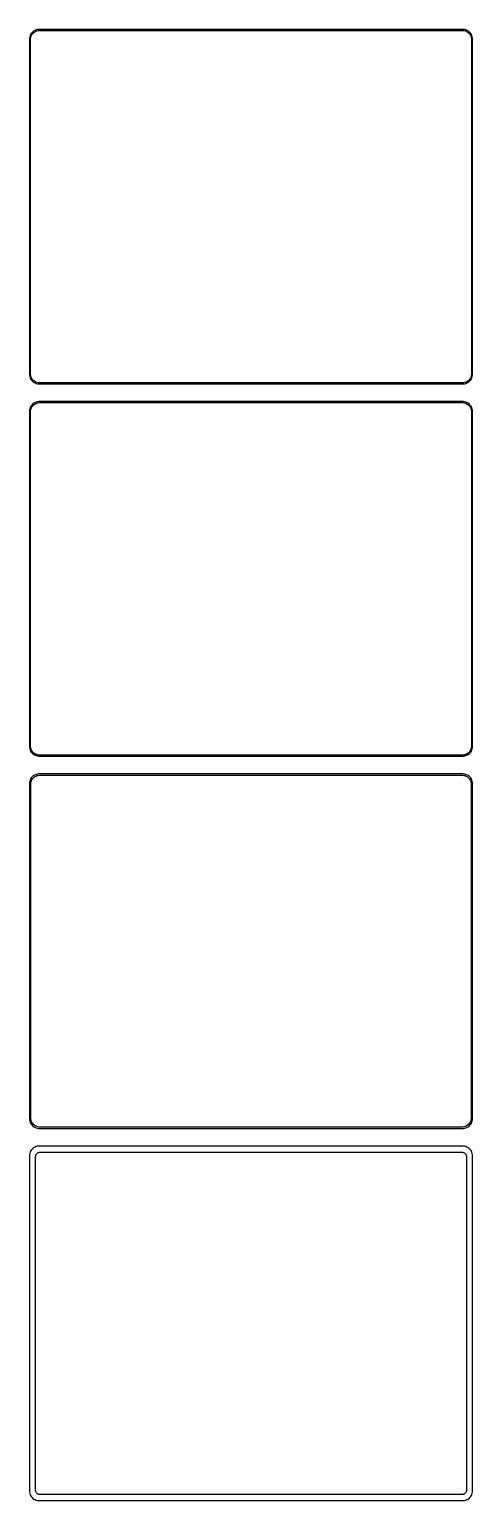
# Model space of a CAD drawing. Header units: metres. Extents: x -112 to 112, y 666 to 1413.
import ezdxf

# ---------------------------------------------------------------- set-up
doc = ezdxf.new("R2010")
doc.units = ezdxf.units.M

msp = doc.modelspace()

# ---------------------------------------------------------------- linework, layer by layer
for p, q in [((-110.687, 1411.85), (-111.145, 1411.42)), ((-110.179, 1412.22), (-110.687, 1411.85)), ((-109.629, 1412.52), (-110.179, 1412.22)), ((-109.795, 1411.76), (-109.272, 1412.05)), ((-109.045, 1412.76), (-109.629, 1412.52)), ((-109.272, 1412.05), (-108.718, 1412.27)), ((-108.437, 1412.91), (-109.045, 1412.76)), ((-108.718, 1412.27), (-108.14, 1412.42)), ((-107.814, 1412.99), (-108.437, 1412.91)), ((-108.14, 1412.42), (-107.548, 1412.49)), ((107.814, 1412.99), (-107.814, 1412.99)), ((-107.548, 1412.49), (107.548, 1412.49)), ((107.548, 1412.49), (108.14, 1412.42)), ((108.437, 1412.91), (107.814, 1412.99)), ((108.14, 1412.42), (108.718, 1412.27)), ((109.045, 1412.76), (108.437, 1412.91)), ((108.718, 1412.27), (109.272, 1412.05)), ((109.629, 1412.52), (109.045, 1412.76)), ((109.272, 1412.05), (109.795, 1411.76)), ((110.179, 1412.22), (109.629, 1412.52)), ((110.687, 1411.85), (110.179, 1412.22)), ((111.145, 1411.42), (110.687, 1411.85)), ((-112.461, 1408.63), (-112.5, 1408)), ((-112.5, 1408), (-112.5, 1238)), ((-112.343, 1409.24), (-112.461, 1408.63)), ((-112.149, 1409.84), (-112.343, 1409.24)), ((-111.882, 1410.41), (-112.149, 1409.84)), ((-112, 1407.75), (-111.963, 1408.35)), ((-112, 1238.25), (-112, 1407.75)), ((-111.963, 1408.35), (-111.851, 1408.93)), ((-111.545, 1410.94), (-111.882, 1410.41)), ((-111.851, 1408.93), (-111.666, 1409.5)), ((-111.666, 1409.5), (-111.412, 1410.04)), ((-111.145, 1411.42), (-111.545, 1410.94)), ((-111.412, 1410.04), (-111.093, 1410.54)), ((-111.093, 1410.54), (-110.713, 1411)), ((-110.713, 1411), (-110.278, 1411.41)), ((-110.278, 1411.41), (-109.795, 1411.76)), ((109.795, 1411.76), (110.278, 1411.41)), ((110.278, 1411.41), (110.713, 1411)), ((110.713, 1411), (111.093, 1410.54)), ((111.093, 1410.54), (111.412, 1410.04)), ((111.545, 1410.94), (111.145, 1411.42)), ((111.412, 1410.04), (111.666, 1409.5)), ((111.882, 1410.41), (111.545, 1410.94)), ((111.666, 1409.5), (111.851, 1408.93)), ((111.851, 1408.93), (111.963, 1408.35)), ((112.149, 1409.84), (111.882, 1410.41)), ((111.963, 1408.35), (112, 1407.75)), ((112, 1407.75), (112, 1238.25)), ((112.343, 1409.24), (112.149, 1409.84)), ((112.461, 1408.63), (112.343, 1409.24)), ((112.5, 1408), (112.461, 1408.63)), ((112.5, 1238), (112.5, 1408)), ((-112.5, 1238), (-112.461, 1237.37)), ((-112.461, 1237.37), (-112.343, 1236.76)), ((-112.343, 1236.76), (-112.149, 1236.16)), ((-112.149, 1236.16), (-111.882, 1235.59)), ((-111.963, 1237.65), (-112, 1238.25)), ((-111.851, 1237.07), (-111.963, 1237.65)), ((-111.882, 1235.59), (-111.545, 1235.06)), ((-111.666, 1236.5), (-111.851, 1237.07)), ((-111.412, 1235.96), (-111.666, 1236.5)), ((-111.545, 1235.06), (-111.145, 1234.58)), ((-111.093, 1235.46), (-111.412, 1235.96)), ((-111.145, 1234.58), (-110.687, 1234.15)), ((-110.713, 1235), (-111.093, 1235.46)), ((-110.278, 1234.59), (-110.713, 1235)), ((-110.687, 1234.15), (-110.179, 1233.78)), ((-109.795, 1234.24), (-110.278, 1234.59)), ((-110.179, 1233.78), (-109.629, 1233.48)), ((-109.272, 1233.95), (-109.795, 1234.24)), ((-109.629, 1233.48), (-109.045, 1233.24)), ((-108.718, 1233.73), (-109.272, 1233.95)), ((-109.045, 1233.24), (-108.437, 1233.09)), ((-108.14, 1233.58), (-108.718, 1233.73)), ((-108.437, 1233.09), (-107.814, 1233.01)), ((-107.548, 1233.51), (-108.14, 1233.58)), ((-107.814, 1233.01), (107.814, 1233.01)), ((107.548, 1233.51), (-107.548, 1233.51)), ((108.14, 1233.58), (107.548, 1233.51)), ((107.814, 1233.01), (108.437, 1233.09)), ((108.718, 1233.73), (108.14, 1233.58)), ((108.437, 1233.09), (109.045, 1233.24)), ((109.272, 1233.95), (108.718, 1233.73)), ((109.045, 1233.24), (109.629, 1233.48)), ((109.795, 1234.24), (109.272, 1233.95)), ((109.629, 1233.48), (110.179, 1233.78)), ((110.278, 1234.59), (109.795, 1234.24)), ((110.179, 1233.78), (110.687, 1234.15)), ((110.713, 1235), (110.278, 1234.59)), ((110.687, 1234.15), (111.145, 1234.58)), ((111.093, 1235.46), (110.713, 1235)), ((111.412, 1235.96), (111.093, 1235.46)), ((111.145, 1234.58), (111.545, 1235.06)), ((111.666, 1236.5), (111.412, 1235.96)), ((111.545, 1235.06), (111.882, 1235.59)), ((111.851, 1237.07), (111.666, 1236.5)), ((111.963, 1237.65), (111.851, 1237.07)), ((111.882, 1235.59), (112.149, 1236.16)), ((112, 1238.25), (111.963, 1237.65)), ((112.149, 1236.16), (112.343, 1236.76)), ((112.343, 1236.76), (112.461, 1237.37)), ((112.461, 1237.37), (112.5, 1238)), ((-112.461, 1219.63), (-112.5, 1219)), ((-112.5, 1219), (-112.5, 1049)), ((-112.343, 1220.24), (-112.461, 1219.63)), ((-112.149, 1220.84), (-112.343, 1220.24)), ((-111.882, 1221.41), (-112.149, 1220.84)), ((-112, 1218.75), (-111.963, 1219.35)), ((-112, 1049.25), (-112, 1218.75)), ((-111.963, 1219.35), (-111.851, 1219.93)), ((-111.545, 1221.94), (-111.882, 1221.41)), ((-111.851, 1219.93), (-111.666, 1220.5)), ((-111.666, 1220.5), (-111.412, 1221.04)), ((-111.145, 1222.42), (-111.545, 1221.94)), ((-111.412, 1221.04), (-111.093, 1221.54)), ((-110.687, 1222.85), (-111.145, 1222.42)), ((-111.093, 1221.54), (-110.713, 1222)), ((-110.713, 1222), (-110.278, 1222.41)), ((-110.179, 1223.22), (-110.687, 1222.85)), ((-110.278, 1222.41), (-109.795, 1222.76)), ((-109.629, 1223.52), (-110.179, 1223.22)), ((-109.795, 1222.76), (-109.272, 1223.05)), ((-109.045, 1223.76), (-109.629, 1223.52)), ((-109.272, 1223.05), (-108.718, 1223.27)), ((-108.437, 1223.91), (-109.045, 1223.76)), ((-108.718, 1223.27), (-108.14, 1223.42)), ((-107.814, 1223.99), (-108.437, 1223.91)), ((-108.14, 1223.42), (-107.548, 1223.49)), ((107.814, 1223.99), (-107.814, 1223.99)), ((-107.548, 1223.49), (107.548, 1223.49)), ((107.548, 1223.49), (108.14, 1223.42)), ((108.437, 1223.91), (107.814, 1223.99)), ((108.14, 1223.42), (108.718, 1223.27)), ((109.045, 1223.76), (108.437, 1223.91)), ((108.718, 1223.27), (109.272, 1223.05)), ((109.629, 1223.52), (109.045, 1223.76)), ((109.272, 1223.05), (109.795, 1222.76)), ((110.179, 1223.22), (109.629, 1223.52)), ((109.795, 1222.76), (110.278, 1222.41)), ((110.687, 1222.85), (110.179, 1223.22)), ((110.278, 1222.41), (110.713, 1222)), ((111.145, 1222.42), (110.687, 1222.85)), ((110.713, 1222), (111.093, 1221.54)), ((111.093, 1221.54), (111.412, 1221.04)), ((111.545, 1221.94), (111.145, 1222.42)), ((111.412, 1221.04), (111.666, 1220.5)), ((111.882, 1221.41), (111.545, 1221.94)), ((111.666, 1220.5), (111.851, 1219.93)), ((111.851, 1219.93), (111.963, 1219.35)), ((112.149, 1220.84), (111.882, 1221.41)), ((111.963, 1219.35), (112, 1218.75)), ((112, 1218.75), (112, 1049.25)), ((112.343, 1220.24), (112.149, 1220.84)), ((112.461, 1219.63), (112.343, 1220.24)), ((112.5, 1219), (112.461, 1219.63)), ((112.5, 1049), (112.5, 1219)), ((-112.5, 1049), (-112.461, 1048.37)), ((-112.461, 1048.37), (-112.343, 1047.76)), ((-112.343, 1047.76), (-112.149, 1047.16)), ((-112.149, 1047.16), (-111.882, 1046.59)), ((-111.963, 1048.65), (-112, 1049.25)), ((-111.851, 1048.07), (-111.963, 1048.65)), ((-111.882, 1046.59), (-111.545, 1046.06)), ((-111.666, 1047.5), (-111.851, 1048.07)), ((-111.412, 1046.96), (-111.666, 1047.5)), ((-111.545, 1046.06), (-111.145, 1045.58)), ((-111.093, 1046.46), (-111.412, 1046.96)), ((-110.713, 1046), (-111.093, 1046.46)), ((-110.278, 1045.59), (-110.713, 1046)), ((110.713, 1046), (110.278, 1045.59)), ((111.093, 1046.46), (110.713, 1046)), ((111.412, 1046.96), (111.093, 1046.46)), ((111.145, 1045.58), (111.545, 1046.06)), ((111.666, 1047.5), (111.412, 1046.96)), ((111.545, 1046.06), (111.882, 1046.59)), ((111.851, 1048.07), (111.666, 1047.5)), ((111.963, 1048.65), (111.851, 1048.07)), ((111.882, 1046.59), (112.149, 1047.16)), ((112, 1049.25), (111.963, 1048.65)), ((112.149, 1047.16), (112.343, 1047.76)), ((112.343, 1047.76), (112.461, 1048.37)), ((112.461, 1048.37), (112.5, 1049)), ((-111.145, 1045.58), (-110.687, 1045.15)), ((-110.687, 1045.15), (-110.179, 1044.78)), ((-109.795, 1045.24), (-110.278, 1045.59)), ((-110.179, 1044.78), (-109.629, 1044.48)), ((-109.272, 1044.95), (-109.795, 1045.24)), ((-109.629, 1044.48), (-109.045, 1044.24)), ((-108.718, 1044.73), (-109.272, 1044.95)), ((-109.045, 1044.24), (-108.437, 1044.09)), ((-108.14, 1044.58), (-108.718, 1044.73)), ((-108.437, 1044.09), (-107.814, 1044.01)), ((-107.548, 1044.51), (-108.14, 1044.58)), ((-107.814, 1044.01), (107.814, 1044.01)), ((107.548, 1044.51), (-107.548, 1044.51)), ((108.14, 1044.58), (107.548, 1044.51)), ((107.814, 1044.01), (108.437, 1044.09)), ((108.718, 1044.73), (108.14, 1044.58)), ((108.437, 1044.09), (109.045, 1044.24)), ((109.272, 1044.95), (108.718, 1044.73)), ((109.045, 1044.24), (109.629, 1044.48)), ((109.795, 1045.24), (109.272, 1044.95)), ((109.629, 1044.48), (110.179, 1044.78)), ((110.278, 1045.59), (109.795, 1045.24)), ((110.179, 1044.78), (110.687, 1045.15)), ((110.687, 1045.15), (111.145, 1045.58)), ((-112.343, 1031.24), (-112.461, 1030.63)), ((-112.149, 1031.84), (-112.343, 1031.24)), ((-111.882, 1032.41), (-112.149, 1031.84)), ((-111.545, 1032.94), (-111.882, 1032.41)), ((-111.792, 1030.32), (-111.685, 1030.89)), ((-111.685, 1030.89), (-111.507, 1031.44)), ((-111.145, 1033.42), (-111.545, 1032.94)), ((-111.507, 1031.44), (-111.262, 1031.96)), ((-111.262, 1031.96), (-110.954, 1032.44)), ((-110.687, 1033.85), (-111.145, 1033.42)), ((-110.954, 1032.44), (-110.588, 1032.88)), ((-110.179, 1034.22), (-110.687, 1033.85)), ((-110.588, 1032.88), (-110.168, 1033.28)), ((-109.629, 1034.52), (-110.179, 1034.22)), ((-110.168, 1033.28), (-109.703, 1033.62)), ((-109.703, 1033.62), (-109.199, 1033.89)), ((-109.045, 1034.76), (-109.629, 1034.52)), ((-109.199, 1033.89), (-108.665, 1034.1)), ((-108.437, 1034.91), (-109.045, 1034.76)), ((-108.665, 1034.1), (-108.108, 1034.25)), ((-107.814, 1034.99), (-108.437, 1034.91)), ((-108.108, 1034.25), (-107.537, 1034.32)), ((107.814, 1034.99), (-107.814, 1034.99)), ((-107.537, 1034.32), (107.537, 1034.32)), ((107.537, 1034.32), (108.108, 1034.25)), ((108.437, 1034.91), (107.814, 1034.99)), ((108.108, 1034.25), (108.665, 1034.1)), ((109.045, 1034.76), (108.437, 1034.91)), ((108.665, 1034.1), (109.199, 1033.89)), ((109.629, 1034.52), (109.045, 1034.76)), ((109.199, 1033.89), (109.703, 1033.62)), ((110.179, 1034.22), (109.629, 1034.52)), ((109.703, 1033.62), (110.168, 1033.28)), ((110.168, 1033.28), (110.588, 1032.88)), ((110.687, 1033.85), (110.179, 1034.22)), ((110.588, 1032.88), (110.954, 1032.44)), ((111.145, 1033.42), (110.687, 1033.85)), ((110.954, 1032.44), (111.262, 1031.96)), ((111.545, 1032.94), (111.145, 1033.42)), ((111.262, 1031.96), (111.507, 1031.44)), ((111.507, 1031.44), (111.685, 1030.89)), ((111.882, 1032.41), (111.545, 1032.94)), ((111.685, 1030.89), (111.792, 1030.32)), ((112.149, 1031.84), (111.882, 1032.41)), ((112.343, 1031.24), (112.149, 1031.84)), ((112.461, 1030.63), (112.343, 1031.24)), ((-112.461, 1030.63), (-112.5, 1030)), ((-112.5, 1030), (-112.5, 860)), ((-111.828, 1029.75), (-111.792, 1030.32)), ((-111.828, 860.25), (-111.828, 1029.75)), ((111.792, 1030.32), (111.828, 1029.75)), ((111.828, 1029.75), (111.828, 860.25)), ((112.5, 1030), (112.461, 1030.63)), ((112.5, 860), (112.5, 1030)), ((-112.5, 860), (-112.461, 859.373)), ((-112.461, 859.373), (-112.343, 858.757)), ((-111.792, 859.676), (-111.828, 860.25)), ((-111.685, 859.111), (-111.792, 859.676)), ((-111.507, 858.565), (-111.685, 859.111)), ((111.685, 859.111), (111.507, 858.565)), ((111.792, 859.676), (111.685, 859.111)), ((111.828, 860.25), (111.792, 859.676)), ((112.343, 858.757), (112.461, 859.373)), ((112.461, 859.373), (112.5, 860)), ((-112.343, 858.757), (-112.149, 858.159)), ((-112.149, 858.159), (-111.882, 857.591)), ((-111.882, 857.591), (-111.545, 857.061)), ((-111.545, 857.061), (-111.145, 856.577)), ((-111.262, 858.044), (-111.507, 858.565)), ((-110.954, 857.559), (-111.262, 858.044)), ((-111.145, 856.577), (-110.687, 856.147)), ((-110.588, 857.116), (-110.954, 857.559)), ((-110.687, 856.147), (-110.179, 855.778)), ((-110.168, 856.722), (-110.588, 857.116)), ((-110.179, 855.778), (-109.629, 855.476)), ((-109.703, 856.384), (-110.168, 856.722)), ((-109.199, 856.107), (-109.703, 856.384)), ((-109.629, 855.476), (-109.045, 855.245)), ((-108.665, 855.896), (-109.199, 856.107)), ((-109.045, 855.245), (-108.437, 855.089)), ((-108.108, 855.753), (-108.665, 855.896)), ((-108.437, 855.089), (-107.814, 855.01)), ((-107.537, 855.681), (-108.108, 855.753)), ((-107.814, 855.01), (107.814, 855.01)), ((107.537, 855.681), (-107.537, 855.681)), ((108.108, 855.753), (107.537, 855.681)), ((107.814, 855.01), (108.437, 855.089)), ((108.665, 855.896), (108.108, 855.753)), ((108.437, 855.089), (109.045, 855.245)), ((109.199, 856.107), (108.665, 855.896)), ((109.045, 855.245), (109.629, 855.476)), ((109.703, 856.384), (109.199, 856.107)), ((109.629, 855.476), (110.179, 855.778)), ((110.168, 856.722), (109.703, 856.384)), ((110.588, 857.116), (110.168, 856.722)), ((110.179, 855.778), (110.687, 856.147)), ((110.954, 857.559), (110.588, 857.116)), ((110.687, 856.147), (111.145, 856.577)), ((111.262, 858.044), (110.954, 857.559)), ((111.145, 856.577), (111.545, 857.061)), ((111.507, 858.565), (111.262, 858.044)), ((111.545, 857.061), (111.882, 857.591)), ((111.882, 857.591), (112.149, 858.159)), ((112.149, 858.159), (112.343, 858.757)), ((-111.145, 844.423), (-111.545, 843.939)), ((-110.687, 844.853), (-111.145, 844.423)), ((-110.179, 845.222), (-110.687, 844.853)), ((-109.629, 845.524), (-110.179, 845.222)), ((-109.045, 845.755), (-109.629, 845.524)), ((-108.437, 845.911), (-109.045, 845.755)), ((-107.814, 845.99), (-108.437, 845.911)), ((107.814, 845.99), (-107.814, 845.99)), ((108.437, 845.911), (107.814, 845.99)), ((109.045, 845.755), (108.437, 845.911)), ((109.629, 845.524), (109.045, 845.755)), ((110.179, 845.222), (109.629, 845.524)), ((110.687, 844.853), (110.179, 845.222)), ((111.145, 844.423), (110.687, 844.853)), ((111.545, 843.939), (111.145, 844.423)), ((-112.461, 841.627), (-112.5, 841)), ((-112.5, 841), (-112.5, 671)), ((-112.343, 842.243), (-112.461, 841.627)), ((-112.149, 842.841), (-112.343, 842.243)), ((-111.882, 843.409), (-112.149, 842.841)), ((-111.545, 843.939), (-111.882, 843.409)), ((-109.36, 840.75), (-109.343, 841.014)), ((-109.36, 671.25), (-109.36, 840.75)), ((-109.343, 841.014), (-109.293, 841.275)), ((-109.293, 841.275), (-109.211, 841.527)), ((-109.211, 841.527), (-109.099, 841.766)), ((-109.099, 841.766), (-108.957, 841.99)), ((-108.957, 841.99), (-108.788, 842.194)), ((-108.788, 842.194), (-108.595, 842.376)), ((-108.595, 842.376), (-108.38, 842.531)), ((-108.38, 842.531), (-108.148, 842.659)), ((-108.148, 842.659), (-107.902, 842.756)), ((-107.902, 842.756), (-107.645, 842.822)), ((-107.645, 842.822), (-107.382, 842.855)), ((-107.382, 842.855), (107.382, 842.855)), ((107.382, 842.855), (107.645, 842.822)), ((107.645, 842.822), (107.902, 842.756)), ((107.902, 842.756), (108.148, 842.659)), ((108.148, 842.659), (108.38, 842.531)), ((108.38, 842.531), (108.595, 842.376)), ((108.595, 842.376), (108.788, 842.194)), ((108.788, 842.194), (108.957, 841.99)), ((108.957, 841.99), (109.099, 841.766)), ((109.099, 841.766), (109.211, 841.527)), ((109.211, 841.527), (109.293, 841.275)), ((109.293, 841.275), (109.343, 841.014)), ((109.343, 841.014), (109.36, 840.75)), ((109.36, 840.75), (109.36, 671.25)), ((111.882, 843.409), (111.545, 843.939)), ((112.149, 842.841), (111.882, 843.409)), ((112.343, 842.243), (112.149, 842.841)), ((112.461, 841.627), (112.343, 842.243)), ((112.5, 841), (112.461, 841.627)), ((112.5, 671), (112.5, 841)), ((-112.5, 671), (-112.461, 670.373)), ((-112.461, 670.373), (-112.343, 669.757)), ((-112.343, 669.757), (-112.149, 669.159)), ((-112.149, 669.159), (-111.882, 668.591)), ((-111.882, 668.591), (-111.545, 668.061)), ((-111.545, 668.061), (-111.145, 667.577)), ((-111.145, 667.577), (-110.687, 667.147)), ((-110.687, 667.147), (-110.179, 666.778)), ((-110.179, 666.778), (-109.629, 666.476)), ((-109.629, 666.476), (-109.045, 666.245)), ((-109.343, 670.986), (-109.36, 671.25)), ((-109.293, 670.725), (-109.343, 670.986)), ((-109.211, 670.473), (-109.293, 670.725)), ((-109.099, 670.234), (-109.211, 670.473)), ((-108.957, 670.01), (-109.099, 670.234)), ((-109.045, 666.245), (-108.437, 666.089)), ((-108.788, 669.806), (-108.957, 670.01)), ((-108.595, 669.624), (-108.788, 669.806)), ((-108.38, 669.469), (-108.595, 669.624)), ((-108.437, 666.089), (-107.814, 666.01)), ((-108.148, 669.341), (-108.38, 669.469)), ((-107.902, 669.244), (-108.148, 669.341)), ((-107.645, 669.178), (-107.902, 669.244)), ((-107.814, 666.01), (107.814, 666.01)), ((-107.382, 669.145), (-107.645, 669.178)), ((107.382, 669.145), (-107.382, 669.145)), ((107.645, 669.178), (107.382, 669.145)), ((107.902, 669.244), (107.645, 669.178)), ((107.814, 666.01), (108.437, 666.089)), ((108.148, 669.341), (107.902, 669.244)), ((108.38, 669.469), (108.148, 669.341)), ((108.595, 669.624), (108.38, 669.469)), ((108.437, 666.089), (109.045, 666.245)), ((108.788, 669.806), (108.595, 669.624)), ((108.957, 670.01), (108.788, 669.806)), ((109.099, 670.234), (108.957, 670.01)), ((109.045, 666.245), (109.629, 666.476)), ((109.211, 670.473), (109.099, 670.234)), ((109.293, 670.725), (109.211, 670.473)), ((109.343, 670.986), (109.293, 670.725)), ((109.36, 671.25), (109.343, 670.986)), ((109.629, 666.476), (110.179, 666.778)), ((110.179, 666.778), (110.687, 667.147)), ((110.687, 667.147), (111.145, 667.577)), ((111.145, 667.577), (111.545, 668.061)), ((111.545, 668.061), (111.882, 668.591)), ((111.882, 668.591), (112.149, 669.159)), ((112.149, 669.159), (112.343, 669.757)), ((112.343, 669.757), (112.461, 670.373)), ((112.461, 670.373), (112.5, 671))]:
    msp.add_line(p, q)

doc.saveas('drawing.dxf')
